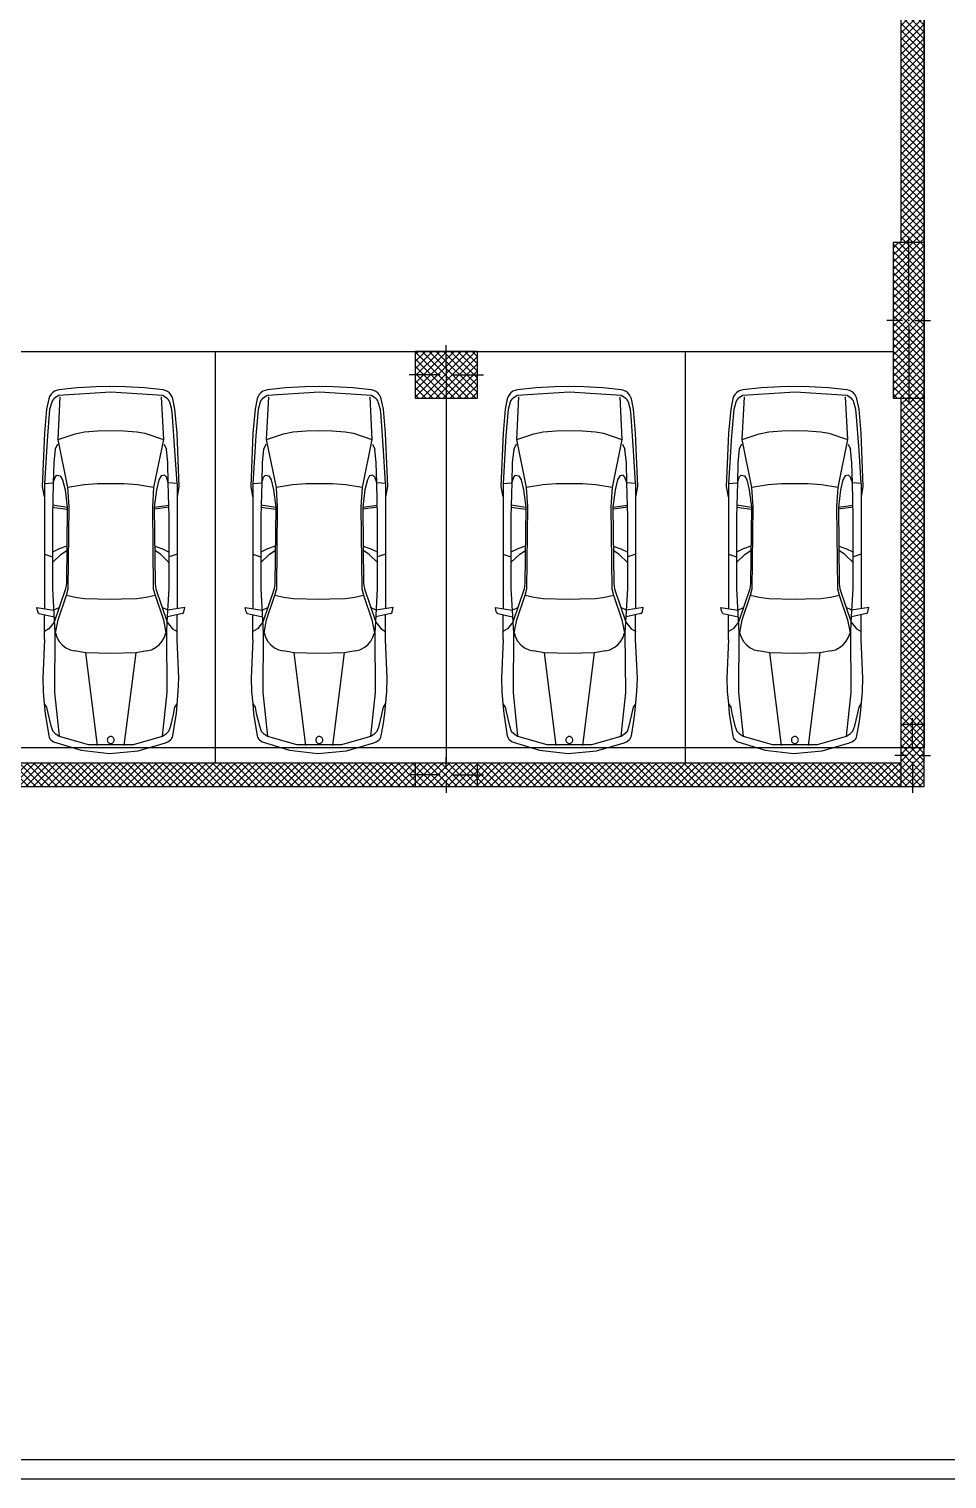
# Model space of a CAD drawing. Extents: x 613552 to 673048, y -929939 to -887889.
# Drawn here: x 651785 to 663598, y -929939 to -911280 of the extents above; entities that cross this region are included whole.
import ezdxf

# ---------------------------------------------------------------- set-up
doc = ezdxf.new("R2010")
doc.units = 0
for name, color, linetype in [('2D_DRAFTING_-_GENERAL_PEN1', 7, 'CONTINUOUS'), ('AAA_MOBILJE_PEN_NO__61', 251, 'CONTINUOUS'), ('DRAWING___FIGURE_PEN_NO__9', 132, 'CONTINUOUS'), ('STRUCTURAL_-_BEARING', 7, 'CONTINUOUS'), ('STRUCTURAL_-_BEARING_PEN_0', 14, 'CONTINUOUS'), ('STRUCTURAL_-_BEARING_PEN_1', 251, 'CONTINUOUS'), ('STRUCTURAL_-_BEARING_PEN_N', 7, 'CONTINUOUS')]:
    doc.layers.add(name, color=color, linetype=linetype)

# ---------------------------------------------------------------- blocks, each defined once
blk = doc.blocks.new('SLAB_1', base_point=(539566, -896140))
at = {"layer": 'STRUCTURAL_-_BEARING_PEN_N', "color": 7, "linetype": 'CONTINUOUS', "flags": 128}
blk.add_lwpolyline([(539566, -896140), (584366, -896140), (584366, -921140), (539566, -921140)], close=True, dxfattribs=at)
blk = doc.blocks.new('*X107')
at = {"layer": 'STRUCTURAL_-_BEARING_PEN_1', "color": 251, "linetype": 'CONTINUOUS'}
for p, q in [((584066, -916223), (584150, -916140)), ((584066, -916315), (584242, -916140)), ((584066, -916407), (584334, -916140)), ((584366, -916395), (584111, -916140)), ((584366, -916304), (584203, -916140)), ((584366, -916212), (584295, -916140)), ((584366, -916487), (584066, -916187)), ((584066, -916499), (584366, -916199)), ((584366, -916579), (584066, -916279)), ((584066, -916591), (584366, -916291)), ((584366, -916671), (584066, -916371)), ((584066, -916683), (584366, -916383)), ((584366, -916763), (584066, -916463)), ((584066, -916775), (584366, -916475)), ((584366, -916855), (584066, -916555)), ((584066, -916867), (584366, -916567)), ((584366, -916947), (584066, -916647)), ((584066, -916959), (584366, -916659)), ((584366, -917039), (584066, -916739)), ((584066, -917051), (584366, -916751)), ((584366, -917131), (584066, -916831)), ((584066, -917142), (584366, -916842)), ((584366, -917223), (584066, -916923)), ((584066, -917234), (584366, -916934)), ((584366, -917315), (584066, -917015)), ((584066, -917326), (584366, -917026)), ((584366, -917407), (584066, -917107)), ((584066, -917418), (584366, -917118)), ((584366, -917499), (584066, -917199)), ((584066, -917510), (584366, -917210)), ((584366, -917590), (584066, -917290)), ((584066, -917602), (584366, -917302)), ((584366, -917682), (584066, -917382)), ((584066, -917694), (584366, -917394)), ((584366, -917774), (584066, -917474)), ((584066, -917786), (584366, -917486)), ((584366, -917866), (584066, -917566)), ((584066, -917878), (584366, -917578)), ((584366, -917958), (584066, -917658)), ((584066, -917970), (584366, -917670)), ((584366, -918050), (584066, -917750)), ((584066, -918062), (584366, -917762)), ((584366, -918142), (584066, -917842)), ((584066, -918154), (584366, -917854)), ((584366, -918234), (584066, -917934)), ((584066, -918246), (584366, -917946)), ((584366, -918326), (584066, -918026)), ((584066, -918337), (584366, -918037)), ((584366, -918418), (584066, -918118)), ((584066, -918429), (584366, -918129)), ((584366, -918510), (584066, -918210)), ((584066, -918521), (584366, -918221)), ((584366, -918602), (584066, -918302)), ((584066, -918613), (584366, -918313)), ((584366, -918694), (584066, -918394)), ((584066, -918705), (584366, -918405)), ((584366, -918785), (584066, -918485)), ((584066, -918797), (584366, -918497)), ((584366, -918877), (584066, -918577)), ((584066, -918889), (584366, -918589)), ((584366, -918969), (584066, -918669)), ((584066, -918981), (584366, -918681)), ((584366, -919061), (584066, -918761)), ((584066, -919073), (584366, -918773)), ((584366, -919153), (584066, -918853)), ((584066, -919165), (584366, -918865)), ((584366, -919245), (584066, -918945)), ((584066, -919257), (584366, -918957)), ((584366, -919337), (584066, -919037)), ((584066, -919349), (584366, -919049)), ((584366, -919429), (584066, -919129)), ((584066, -919441), (584366, -919141)), ((584366, -919521), (584066, -919221)), ((584066, -919532), (584366, -919232)), ((584366, -919613), (584066, -919313)), ((584066, -919624), (584366, -919324)), ((584366, -919705), (584066, -919405)), ((584066, -919716), (584366, -919416)), ((584366, -919797), (584066, -919497)), ((584066, -919808), (584366, -919508)), ((584366, -919889), (584066, -919589)), ((584066, -919900), (584366, -919600)), ((584366, -919980), (584066, -919680)), ((584066, -919992), (584366, -919692)), ((584366, -920072), (584066, -919772)), ((584066, -920084), (584366, -919784)), ((584366, -920164), (584066, -919864)), ((584066, -920176), (584366, -919876)), ((584366, -920256), (584066, -919956)), ((584066, -920268), (584366, -919968)), ((584358, -920340), (584066, -920048)), ((584086, -920340), (584366, -920060)), ((584266, -920340), (584066, -920140)), ((584174, -920340), (584066, -920232)), ((584178, -920340), (584366, -920152)), ((584270, -920340), (584366, -920244)), ((584082, -920340), (584066, -920324)), ((584362, -920340), (584366, -920336))]:
    blk.add_line(p, q, dxfattribs=at)
blk = doc.blocks.new('*X108')
at = {"layer": 'STRUCTURAL_-_BEARING_PEN_1', "color": 251, "linetype": 'CONTINUOUS'}
for p, q in [((584066, -910892), (584068, -910890)), ((584066, -910984), (584160, -910890)), ((584066, -911075), (584252, -910890)), ((584066, -911167), (584344, -910890)), ((584366, -911248), (584066, -910948)), ((584066, -911259), (584366, -910959)), ((584366, -911156), (584100, -910890)), ((584366, -911064), (584192, -910890)), ((584366, -910972), (584284, -910890)), ((584366, -911340), (584066, -911040)), ((584066, -911351), (584366, -911051)), ((584366, -911432), (584066, -911132)), ((584066, -911443), (584366, -911143)), ((584366, -911523), (584066, -911223)), ((584066, -911535), (584366, -911235)), ((584366, -911615), (584066, -911315)), ((584066, -911627), (584366, -911327)), ((584366, -911707), (584066, -911407)), ((584066, -911719), (584366, -911419)), ((584366, -911799), (584066, -911499)), ((584066, -911811), (584366, -911511)), ((584366, -911891), (584066, -911591)), ((584066, -911903), (584366, -911603)), ((584366, -911983), (584066, -911683)), ((584066, -911995), (584366, -911695)), ((584366, -912075), (584066, -911775)), ((584066, -912087), (584366, -911787)), ((584366, -912167), (584066, -911867)), ((584066, -912179), (584366, -911879)), ((584366, -912259), (584066, -911959)), ((584066, -912270), (584366, -911970)), ((584366, -912351), (584066, -912051)), ((584066, -912362), (584366, -912062)), ((584366, -912443), (584066, -912143)), ((584066, -912454), (584366, -912154)), ((584366, -912535), (584066, -912235)), ((584066, -912546), (584366, -912246)), ((584366, -912627), (584066, -912327)), ((584066, -912638), (584366, -912338)), ((584366, -912718), (584066, -912418)), ((584066, -912730), (584366, -912430)), ((584366, -912810), (584066, -912510)), ((584066, -912822), (584366, -912522)), ((584366, -912902), (584066, -912602)), ((584066, -912914), (584366, -912614)), ((584366, -912994), (584066, -912694)), ((584066, -913006), (584366, -912706)), ((584366, -913086), (584066, -912786)), ((584066, -913098), (584366, -912798)), ((584366, -913178), (584066, -912878)), ((584066, -913190), (584366, -912890)), ((584366, -913270), (584066, -912970)), ((584066, -913282), (584366, -912982)), ((584366, -913362), (584066, -913062)), ((584066, -913374), (584366, -913074)), ((584366, -913454), (584066, -913154)), ((584066, -913465), (584366, -913165)), ((584366, -913546), (584066, -913246)), ((584066, -913557), (584366, -913257)), ((584366, -913638), (584066, -913338)), ((584066, -913649), (584366, -913349)), ((584366, -913730), (584066, -913430)), ((584066, -913741), (584366, -913441)), ((584366, -913822), (584066, -913522)), ((584066, -913833), (584366, -913533)), ((584366, -913914), (584066, -913614)), ((584066, -913925), (584366, -913625)), ((584366, -914005), (584066, -913705)), ((584066, -914017), (584366, -913717)), ((584366, -914097), (584066, -913797)), ((584066, -914109), (584366, -913809)), ((584317, -914140), (584066, -913889)), ((584127, -914140), (584366, -913901)), ((584225, -914140), (584066, -913981)), ((584133, -914140), (584066, -914073)), ((584219, -914140), (584366, -913993)), ((584311, -914140), (584366, -914085))]:
    blk.add_line(p, q, dxfattribs=at)
blk = doc.blocks.new('WALL_9', base_point=(584366, -921140))
at = {"layer": 'STRUCTURAL_-_BEARING_PEN_N', "color": 7, "linetype": 'CONTINUOUS', "flags": 128}
for points in [[(584366, -921140), (584366, -896140)], [(584066, -910890), (584066, -914140)], [(584066, -916140), (584066, -920840)]]:
    blk.add_lwpolyline(points, dxfattribs=at)
at = {"layer": 'STRUCTURAL_-_BEARING_PEN_1', "color": 251, "linetype": 'CONTINUOUS'}
for name in ['*X108', '*X107']:
    blk.add_blockref(name, (0, 0), dxfattribs=at)
blk = doc.blocks.new('*X118')
at = {"layer": 'STRUCTURAL_-_BEARING_PEN_1', "color": 251, "linetype": 'CONTINUOUS'}
for p, q in [((572666, -920913), (572739, -920840)), ((572666, -921005), (572831, -920840)), ((572666, -921097), (572923, -920840)), ((572715, -921140), (573015, -920840)), ((573024, -921140), (572724, -920840)), ((572807, -921140), (573107, -920840)), ((573116, -921140), (572816, -920840)), ((572899, -921140), (573199, -920840)), ((573208, -921140), (572908, -920840)), ((572991, -921140), (573291, -920840)), ((573300, -921140), (573000, -920840)), ((573083, -921140), (573383, -920840)), ((573392, -921140), (573092, -920840)), ((573175, -921140), (573475, -920840)), ((573484, -921140), (573184, -920840)), ((573267, -921140), (573567, -920840)), ((573576, -921140), (573276, -920840)), ((573359, -921140), (573659, -920840)), ((573668, -921140), (573368, -920840)), ((573451, -921140), (573751, -920840)), ((573759, -921140), (573459, -920840)), ((573542, -921140), (573842, -920840)), ((573851, -921140), (573551, -920840)), ((573634, -921140), (573934, -920840)), ((573943, -921140), (573643, -920840)), ((573726, -921140), (574026, -920840)), ((574035, -921140), (573735, -920840)), ((573818, -921140), (574118, -920840)), ((574127, -921140), (573827, -920840)), ((573910, -921140), (574210, -920840)), ((574219, -921140), (573919, -920840)), ((574002, -921140), (574302, -920840)), ((574311, -921140), (574011, -920840)), ((574094, -921140), (574394, -920840)), ((574403, -921140), (574103, -920840)), ((574186, -921140), (574486, -920840)), ((574495, -921140), (574195, -920840)), ((574278, -921140), (574578, -920840)), ((574587, -921140), (574287, -920840)), ((574370, -921140), (574670, -920840)), ((574679, -921140), (574379, -920840)), ((574462, -921140), (574762, -920840)), ((574771, -921140), (574471, -920840)), ((574554, -921140), (574854, -920840)), ((574863, -921140), (574563, -920840)), ((574646, -921140), (574946, -920840)), ((574954, -921140), (574654, -920840)), ((574737, -921140), (575037, -920840)), ((575046, -921140), (574746, -920840)), ((574829, -921140), (575129, -920840)), ((575138, -921140), (574838, -920840)), ((574921, -921140), (575221, -920840)), ((575230, -921140), (574930, -920840)), ((575013, -921140), (575313, -920840)), ((575322, -921140), (575022, -920840)), ((575105, -921140), (575405, -920840)), ((575414, -921140), (575114, -920840)), ((575197, -921140), (575497, -920840)), ((575506, -921140), (575206, -920840)), ((575289, -921140), (575589, -920840)), ((575598, -921140), (575298, -920840)), ((575381, -921140), (575681, -920840)), ((575690, -921140), (575390, -920840)), ((575473, -921140), (575773, -920840)), ((575782, -921140), (575482, -920840)), ((575565, -921140), (575865, -920840)), ((575874, -921140), (575574, -920840)), ((575657, -921140), (575957, -920840)), ((575966, -921140), (575666, -920840)), ((575749, -921140), (576049, -920840)), ((576058, -921140), (575758, -920840)), ((575841, -921140), (576141, -920840)), ((576149, -921140), (575849, -920840)), ((575932, -921140), (576232, -920840)), ((576241, -921140), (575941, -920840)), ((576024, -921140), (576324, -920840)), ((576333, -921140), (576033, -920840)), ((576116, -921140), (576416, -920840)), ((576425, -921140), (576125, -920840)), ((576208, -921140), (576508, -920840)), ((576517, -921140), (576217, -920840)), ((576300, -921140), (576600, -920840)), ((576609, -921140), (576309, -920840)), ((576392, -921140), (576692, -920840)), ((576701, -921140), (576401, -920840)), ((576484, -921140), (576784, -920840)), ((576793, -921140), (576493, -920840)), ((576576, -921140), (576876, -920840)), ((576885, -921140), (576585, -920840)), ((576668, -921140), (576968, -920840)), ((576977, -921140), (576677, -920840)), ((576760, -921140), (577060, -920840)), ((577069, -921140), (576769, -920840)), ((576852, -921140), (577152, -920840)), ((577161, -921140), (576861, -920840)), ((576944, -921140), (577244, -920840)), ((577253, -921140), (576953, -920840)), ((577036, -921140), (577336, -920840)), ((577344, -921140), (577044, -920840)), ((577127, -921140), (577427, -920840)), ((577436, -921140), (577136, -920840)), ((577219, -921140), (577519, -920840)), ((577528, -921140), (577228, -920840)), ((577311, -921140), (577611, -920840)), ((577620, -921140), (577320, -920840)), ((577403, -921140), (577703, -920840)), ((577712, -921140), (577412, -920840)), ((577495, -921140), (577795, -920840)), ((577804, -921140), (577504, -920840)), ((577816, -921060), (577596, -920840)), ((577816, -920968), (577688, -920840)), ((577816, -920876), (577780, -920840)), ((572932, -921140), (572666, -920874)), ((572840, -921140), (572666, -920966)), ((577587, -921140), (577816, -920911)), ((577679, -921140), (577816, -921002)), ((572748, -921140), (572666, -921058)), ((577771, -921140), (577816, -921094))]:
    blk.add_line(p, q, dxfattribs=at)
blk = doc.blocks.new('*X119')
at = {"layer": 'STRUCTURAL_-_BEARING_PEN_1', "color": 251, "linetype": 'CONTINUOUS'}
for p, q in [((578616, -920846), (578622, -920840)), ((578616, -920938), (578714, -920840)), ((578616, -921030), (578806, -920840)), ((578616, -921122), (578898, -920840)), ((578907, -921140), (578616, -920849)), ((578690, -921140), (578990, -920840)), ((578999, -921140), (578699, -920840)), ((578782, -921140), (579082, -920840)), ((579091, -921140), (578791, -920840)), ((578874, -921140), (579174, -920840)), ((579183, -921140), (578883, -920840)), ((578966, -921140), (579266, -920840)), ((579275, -921140), (578975, -920840)), ((579058, -921140), (579358, -920840)), ((579367, -921140), (579067, -920840)), ((579150, -921140), (579450, -920840)), ((579459, -921140), (579159, -920840)), ((579242, -921140), (579542, -920840)), ((579551, -921140), (579251, -920840)), ((579334, -921140), (579634, -920840)), ((579643, -921140), (579343, -920840)), ((579426, -921140), (579726, -920840)), ((579735, -921140), (579435, -920840)), ((579518, -921140), (579818, -920840)), ((579826, -921140), (579526, -920840)), ((579609, -921140), (579909, -920840)), ((579918, -921140), (579618, -920840)), ((579701, -921140), (580001, -920840)), ((580010, -921140), (579710, -920840)), ((579793, -921140), (580093, -920840)), ((580102, -921140), (579802, -920840)), ((579885, -921140), (580185, -920840)), ((580194, -921140), (579894, -920840)), ((579977, -921140), (580277, -920840)), ((580286, -921140), (579986, -920840)), ((580069, -921140), (580369, -920840)), ((580378, -921140), (580078, -920840)), ((580161, -921140), (580461, -920840)), ((580470, -921140), (580170, -920840)), ((580253, -921140), (580553, -920840)), ((580562, -921140), (580262, -920840)), ((580345, -921140), (580645, -920840)), ((580654, -921140), (580354, -920840)), ((580437, -921140), (580737, -920840)), ((580746, -921140), (580446, -920840)), ((580529, -921140), (580829, -920840)), ((580838, -921140), (580538, -920840)), ((580621, -921140), (580921, -920840)), ((580930, -921140), (580630, -920840)), ((580713, -921140), (581013, -920840)), ((581021, -921140), (580721, -920840)), ((580804, -921140), (581104, -920840)), ((581113, -921140), (580813, -920840)), ((580896, -921140), (581196, -920840)), ((581205, -921140), (580905, -920840)), ((580988, -921140), (581288, -920840)), ((581297, -921140), (580997, -920840)), ((581080, -921140), (581380, -920840)), ((581389, -921140), (581089, -920840)), ((581172, -921140), (581472, -920840)), ((581481, -921140), (581181, -920840)), ((581264, -921140), (581564, -920840)), ((581573, -921140), (581273, -920840)), ((581356, -921140), (581656, -920840)), ((581665, -921140), (581365, -920840)), ((581448, -921140), (581748, -920840)), ((581757, -921140), (581457, -920840)), ((581540, -921140), (581840, -920840)), ((581849, -921140), (581549, -920840)), ((581632, -921140), (581932, -920840)), ((581941, -921140), (581641, -920840)), ((581724, -921140), (582024, -920840)), ((582033, -921140), (581733, -920840)), ((581816, -921140), (582116, -920840)), ((582125, -921140), (581825, -920840)), ((581908, -921140), (582208, -920840)), ((582216, -921140), (581916, -920840)), ((581999, -921140), (582299, -920840)), ((582308, -921140), (582008, -920840)), ((582091, -921140), (582391, -920840)), ((582400, -921140), (582100, -920840)), ((582183, -921140), (582483, -920840)), ((582492, -921140), (582192, -920840)), ((582275, -921140), (582575, -920840)), ((582584, -921140), (582284, -920840)), ((582367, -921140), (582667, -920840)), ((582676, -921140), (582376, -920840)), ((582459, -921140), (582759, -920840)), ((582768, -921140), (582468, -920840)), ((582551, -921140), (582851, -920840)), ((582860, -921140), (582560, -920840)), ((582643, -921140), (582943, -920840)), ((582952, -921140), (582652, -920840)), ((582735, -921140), (583035, -920840)), ((583044, -921140), (582744, -920840)), ((582827, -921140), (583127, -920840)), ((583136, -921140), (582836, -920840)), ((582919, -921140), (583219, -920840)), ((583228, -921140), (582928, -920840)), ((583011, -921140), (583311, -920840)), ((583320, -921140), (583020, -920840)), ((583103, -921140), (583403, -920840)), ((583411, -921140), (583111, -920840)), ((583194, -921140), (583494, -920840)), ((583503, -921140), (583203, -920840)), ((583286, -921140), (583586, -920840)), ((583595, -921140), (583295, -920840)), ((583378, -921140), (583678, -920840)), ((583687, -921140), (583387, -920840)), ((583470, -921140), (583770, -920840)), ((583779, -921140), (583479, -920840)), ((583562, -921140), (583862, -920840)), ((583871, -921140), (583571, -920840)), ((583654, -921140), (583954, -920840)), ((583963, -921140), (583663, -920840)), ((583746, -921140), (584046, -920840)), ((584055, -921140), (583755, -920840)), ((584066, -921059), (583847, -920840)), ((584066, -920967), (583939, -920840)), ((584066, -920875), (584031, -920840)), ((578815, -921140), (578616, -920941)), ((578723, -921140), (578616, -921033)), ((583838, -921140), (584066, -920911)), ((583930, -921140), (584066, -921003)), ((578631, -921140), (578616, -921125)), ((584022, -921140), (584066, -921095))]:
    blk.add_line(p, q, dxfattribs=at)
blk = doc.blocks.new('WALL_10', base_point=(539566, -921140))
at = {"layer": 'STRUCTURAL_-_BEARING_PEN_N', "color": 7, "linetype": 'CONTINUOUS', "flags": 128}
for points in [[(584066, -920840), (539866, -920840)], [(539566, -921140), (584366, -921140)]]:
    blk.add_lwpolyline(points, dxfattribs=at)
at = {"layer": 'STRUCTURAL_-_BEARING_PEN_1', "color": 251, "linetype": 'CONTINUOUS'}
for name in ['*X118', '*X119']:
    blk.add_blockref(name, (0, 0), dxfattribs=at)
blk = doc.blocks.new('*X173')
at = {"layer": 'STRUCTURAL_-_BEARING', "color": 18, "linetype": 'CONTINUOUS'}
for p, q in [((577816, -920911), (577887, -920840)), ((577816, -921002), (577979, -920840)), ((577816, -921094), (578071, -920840)), ((577863, -921140), (578163, -920840)), ((578172, -921140), (577872, -920840)), ((577955, -921140), (578255, -920840)), ((578264, -921140), (577964, -920840)), ((578047, -921140), (578347, -920840)), ((578356, -921140), (578056, -920840)), ((578139, -921140), (578439, -920840)), ((578448, -921140), (578148, -920840)), ((578231, -921140), (578531, -920840)), ((578540, -921140), (578240, -920840)), ((578322, -921140), (578616, -920846)), ((578616, -921125), (578331, -920840)), ((578616, -921033), (578423, -920840)), ((578616, -920941), (578515, -920840)), ((578616, -920849), (578607, -920840)), ((578080, -921140), (577816, -920876)), ((577988, -921140), (577816, -920968)), ((578414, -921140), (578616, -920938)), ((578506, -921140), (578616, -921030)), ((577896, -921140), (577816, -921060)), ((578598, -921140), (578616, -921122))]:
    blk.add_line(p, q, dxfattribs=at)
blk = doc.blocks.new('COLUMN_13', base_point=(578216, -920990))
at = {"layer": 'STRUCTURAL_-_BEARING_PEN_0', "color": 14, "linetype": 'CONTINUOUS', "flags": 128}
blk.add_lwpolyline([(577816, -921140), (578616, -921140), (578616, -920840), (577816, -920840)], close=True, dxfattribs=at)
at = {"layer": 'STRUCTURAL_-_BEARING_PEN_N', "color": 7, "linetype": 'CONTINUOUS'}
for p, q in [((578216, -920910), (578216, -920760)), ((578136, -920990), (577736, -920990)), ((578296, -920990), (578696, -920990)), ((578216, -921070), (578216, -921220))]:
    blk.add_line(p, q, dxfattribs=at)
blk.add_point((578216, -920990), dxfattribs=at)
at = {"layer": 'STRUCTURAL_-_BEARING', "color": 18, "linetype": 'CONTINUOUS'}
blk.add_blockref('*X173', (0, 0), dxfattribs=at)
blk = doc.blocks.new('*X178')
at = {"layer": 'STRUCTURAL_-_BEARING', "color": 18, "linetype": 'CONTINUOUS'}
for p, q in [((584066, -920360), (584086, -920340)), ((584066, -920452), (584178, -920340)), ((584066, -920544), (584270, -920340)), ((584066, -920636), (584362, -920340)), ((584366, -920716), (584066, -920416)), ((584066, -920727), (584366, -920427)), ((584366, -920624), (584082, -920340)), ((584366, -920532), (584174, -920340)), ((584366, -920440), (584266, -920340)), ((584366, -920348), (584358, -920340)), ((584366, -920808), (584066, -920508)), ((584066, -920819), (584366, -920519)), ((584366, -920900), (584066, -920600)), ((584066, -920911), (584366, -920611)), ((584366, -920992), (584066, -920692)), ((584066, -921003), (584366, -920703)), ((584366, -921084), (584066, -920784)), ((584066, -921095), (584366, -920795)), ((584331, -921140), (584066, -920875)), ((584239, -921140), (584066, -920967)), ((584114, -921140), (584366, -920887)), ((584206, -921140), (584366, -920979)), ((584147, -921140), (584066, -921059)), ((584298, -921140), (584366, -921071))]:
    blk.add_line(p, q, dxfattribs=at)
blk = doc.blocks.new('COLUMN_18', base_point=(584216, -920740))
at = {"layer": 'STRUCTURAL_-_BEARING_PEN_0', "color": 14, "linetype": 'CONTINUOUS', "flags": 128}
blk.add_lwpolyline([(584366, -921140), (584366, -920340), (584066, -920340), (584066, -921140)], close=True, dxfattribs=at)
at = {"layer": 'STRUCTURAL_-_BEARING_PEN_N', "color": 7, "linetype": 'CONTINUOUS'}
for p, q in [((584216, -920660), (584216, -920260)), ((584136, -920740), (583986, -920740)), ((584216, -920820), (584216, -921220)), ((584296, -920740), (584446, -920740))]:
    blk.add_line(p, q, dxfattribs=at)
blk.add_point((584216, -920740), dxfattribs=at)
at = {"layer": 'STRUCTURAL_-_BEARING', "color": 18, "linetype": 'CONTINUOUS'}
blk.add_blockref('*X178', (0, 0), dxfattribs=at)
blk = doc.blocks.new('*X191')
at = {"layer": 'STRUCTURAL_-_BEARING', "color": 18, "linetype": 'CONTINUOUS'}
for p, q in [((577816, -915579), (577856, -915540)), ((577816, -915671), (577947, -915540)), ((577816, -915763), (578039, -915540)), ((577816, -915855), (578131, -915540)), ((577816, -915947), (578223, -915540)), ((577816, -916039), (578315, -915540)), ((577816, -916130), (578407, -915540)), ((578411, -916140), (577816, -915545)), ((577899, -916140), (578499, -915540)), ((578503, -916140), (577903, -915540)), ((577991, -916140), (578591, -915540)), ((578595, -916140), (577995, -915540)), ((578083, -916140), (578616, -915606)), ((578616, -916069), (578087, -915540)), ((578616, -915977), (578179, -915540)), ((578616, -915885), (578271, -915540)), ((578616, -915793), (578363, -915540)), ((578616, -915701), (578455, -915540)), ((578616, -915609), (578547, -915540)), ((578320, -916140), (577816, -915637)), ((578228, -916140), (577816, -915729)), ((578175, -916140), (578616, -915698)), ((578267, -916140), (578616, -915790)), ((578136, -916140), (577816, -915820)), ((578044, -916140), (577816, -915912)), ((578359, -916140), (578616, -915882)), ((578451, -916140), (578616, -915974)), ((577952, -916140), (577816, -916004)), ((577860, -916140), (577816, -916096)), ((578542, -916140), (578616, -916066))]:
    blk.add_line(p, q, dxfattribs=at)
blk = doc.blocks.new('COLUMN_22', base_point=(578216, -915840))
at = {"layer": 'STRUCTURAL_-_BEARING_PEN_0', "color": 14, "linetype": 'CONTINUOUS', "flags": 128}
blk.add_lwpolyline([(577816, -916140), (578616, -916140), (578616, -915540), (577816, -915540)], close=True, dxfattribs=at)
at = {"layer": 'STRUCTURAL_-_BEARING_PEN_N', "color": 7, "linetype": 'CONTINUOUS'}
for p, q in [((578216, -915760), (578216, -915460)), ((578136, -915840), (577736, -915840)), ((578216, -915920), (578216, -916220)), ((578296, -915840), (578696, -915840))]:
    blk.add_line(p, q, dxfattribs=at)
blk.add_point((578216, -915840), dxfattribs=at)
at = {"layer": 'STRUCTURAL_-_BEARING', "color": 18, "linetype": 'CONTINUOUS'}
blk.add_blockref('*X191', (0, 0), dxfattribs=at)
blk = doc.blocks.new('*X197')
at = {"layer": 'STRUCTURAL_-_BEARING', "color": 18, "linetype": 'CONTINUOUS'}
for p, q in [((583966, -914209), (584036, -914140)), ((583966, -914301), (584127, -914140)), ((583966, -914393), (584219, -914140)), ((583966, -914485), (584311, -914140)), ((584366, -914557), (583966, -914157)), ((583966, -914577), (584366, -914177)), ((584366, -914649), (583966, -914249)), ((583966, -914669), (584366, -914269)), ((584366, -914465), (584041, -914140)), ((584366, -914373), (584133, -914140)), ((584366, -914281), (584225, -914140)), ((584366, -914189), (584317, -914140)), ((584366, -914741), (583966, -914341)), ((583966, -914761), (584366, -914361)), ((584366, -914833), (583966, -914433)), ((583966, -914852), (584366, -914452)), ((584366, -914925), (583966, -914525)), ((583966, -914944), (584366, -914544)), ((584366, -915017), (583966, -914617)), ((583966, -915036), (584366, -914636)), ((584366, -915109), (583966, -914709)), ((583966, -915128), (584366, -914728)), ((584366, -915200), (583966, -914800)), ((583966, -915220), (584366, -914820)), ((584366, -915292), (583966, -914892)), ((583966, -915312), (584366, -914912)), ((584366, -915384), (583966, -914984)), ((583966, -915404), (584366, -915004)), ((584366, -915476), (583966, -915076)), ((583966, -915496), (584366, -915096)), ((584366, -915568), (583966, -915168)), ((583966, -915588), (584366, -915188)), ((584366, -915660), (583966, -915260)), ((583966, -915680), (584366, -915280)), ((584366, -915752), (583966, -915352)), ((583966, -915772), (584366, -915372)), ((584366, -915844), (583966, -915444)), ((583966, -915864), (584366, -915464)), ((584366, -915936), (583966, -915536)), ((583966, -915956), (584366, -915556)), ((584366, -916028), (583966, -915628)), ((583966, -916047), (584366, -915647)), ((584366, -916120), (583966, -915720)), ((583966, -916139), (584366, -915739)), ((584295, -916140), (583966, -915812)), ((584203, -916140), (583966, -915904)), ((584111, -916140), (583966, -915995)), ((584058, -916140), (584366, -915831)), ((584150, -916140), (584366, -915923)), ((584019, -916140), (583966, -916087)), ((584242, -916140), (584366, -916015)), ((584334, -916140), (584366, -916107))]:
    blk.add_line(p, q, dxfattribs=at)
blk = doc.blocks.new('COLUMN_28', base_point=(584166, -915140))
at = {"layer": 'STRUCTURAL_-_BEARING_PEN_0', "color": 14, "linetype": 'CONTINUOUS', "flags": 128}
blk.add_lwpolyline([(583966, -916140), (584366, -916140), (584366, -914140), (583966, -914140)], close=True, dxfattribs=at)
at = {"layer": 'STRUCTURAL_-_BEARING_PEN_N', "color": 7, "linetype": 'CONTINUOUS'}
for p, q in [((584166, -915060), (584166, -914060)), ((584086, -915140), (583886, -915140)), ((584166, -915220), (584166, -916220)), ((584246, -915140), (584446, -915140))]:
    blk.add_line(p, q, dxfattribs=at)
blk.add_point((584166, -915140), dxfattribs=at)
at = {"layer": 'STRUCTURAL_-_BEARING', "color": 18, "linetype": 'CONTINUOUS'}
blk.add_blockref('*X197', (0, 0), dxfattribs=at)

msp = doc.modelspace()

# ---------------------------------------------------------------- linework, layer by layer
at = {"layer": '2D_DRAFTING_-_GENERAL_PEN1', "color": 7, "linetype": 'CONTINUOUS', "flags": 128}
for points in [[(613552, -929939), (673002, -929939), (673002, -887889), (613552, -887889)], [(672752, -888139), (614552, -888139), (614552, -929689), (672752, -929689)]]:
    msp.add_lwpolyline(points, close=True, dxfattribs=at)
at = {"layer": 'AAA_MOBILJE_PEN_NO__61', "color": 251, "linetype": 'CONTINUOUS'}
for p, q in [((652165, -915995), (652109, -916034)), ((652840, -915955), (652165, -915995)), ((652405, -915898), (652169, -915923)), ((652651, -915884), (652405, -915898)), ((652837, -915879), (652651, -915884)), ((653023, -915884), (652837, -915879)), ((653508, -915995), (652840, -915955)), ((653269, -915898), (653023, -915884)), ((653505, -915923), (653269, -915898)), ((653568, -916037), (653508, -915995)), ((654848, -915995), (654792, -916034)), ((655522, -915955), (654848, -915995)), ((655087, -915898), (654852, -915923)), ((655334, -915884), (655087, -915898)), ((655520, -915879), (655334, -915884)), ((655705, -915884), (655520, -915879)), ((656191, -915995), (655522, -915955)), ((655952, -915898), (655705, -915884)), ((656187, -915923), (655952, -915898)), ((656251, -916037), (656191, -915995)), ((658067, -915995), (658010, -916034)), ((658741, -915955), (658067, -915995)), ((658306, -915898), (658070, -915923)), ((658552, -915884), (658306, -915898)), ((658738, -915879), (658552, -915884)), ((658924, -915884), (658738, -915879)), ((659409, -915995), (658741, -915955)), ((659170, -915898), (658924, -915884)), ((659406, -915923), (659170, -915898)), ((659469, -916037), (659409, -915995)), ((660968, -915995), (660912, -916034)), ((661642, -915955), (660968, -915995)), ((661207, -915898), (660972, -915923)), ((661454, -915884), (661207, -915898)), ((661640, -915879), (661454, -915884)), ((661825, -915884), (661640, -915879)), ((662311, -915995), (661642, -915955)), ((662072, -915898), (661825, -915884)), ((662308, -915923), (662072, -915898)), ((662371, -916037), (662311, -915995)), ((652011, -916170), (651984, -916482)), ((652039, -916037), (652011, -916170)), ((652050, -916177), (652021, -916513)), ((652077, -916083), (652050, -916177)), ((652160, -916561), (652187, -916013)), ((653486, -916013), (653514, -916561)), ((653623, -916177), (653596, -916083)), ((653632, -916265), (653623, -916177)), ((653663, -916170), (653635, -916041)), ((653690, -916482), (653663, -916170)), ((654694, -916170), (654666, -916482)), ((654722, -916037), (654694, -916170)), ((654733, -916177), (654704, -916513)), ((654760, -916083), (654733, -916177)), ((654843, -916561), (654870, -916013)), ((656169, -916013), (656196, -916561)), ((656306, -916177), (656279, -916083)), ((656315, -916265), (656306, -916177)), ((656346, -916170), (656318, -916041)), ((656373, -916482), (656346, -916170)), ((657912, -916170), (657885, -916482)), ((657940, -916037), (657912, -916170)), ((657952, -916177), (657922, -916513)), ((657978, -916083), (657952, -916177)), ((658061, -916561), (658088, -916013)), ((659387, -916013), (659415, -916561)), ((659524, -916177), (659498, -916083)), ((659533, -916265), (659524, -916177)), ((659564, -916170), (659536, -916041)), ((659591, -916482), (659564, -916170)), ((660814, -916170), (660787, -916482)), ((660842, -916037), (660814, -916170)), ((660853, -916177), (660824, -916513)), ((660880, -916083), (660853, -916177)), ((660963, -916561), (660990, -916013)), ((662289, -916013), (662317, -916561)), ((662426, -916177), (662399, -916083)), ((662435, -916265), (662426, -916177)), ((662466, -916170), (662438, -916041)), ((662493, -916482), (662466, -916170)), ((653663, -916705), (653632, -916265)), ((656346, -916705), (656315, -916265)), ((659564, -916705), (659533, -916265)), ((662466, -916705), (662435, -916265)), ((651984, -916482), (651955, -917165)), ((652021, -916513), (651984, -917128)), ((652160, -916561), (652379, -916488)), ((652379, -916488), (652501, -916464)), ((652501, -916464), (652668, -916451)), ((652668, -916451), (652840, -916448)), ((652840, -916448), (653006, -916451)), ((653006, -916451), (653172, -916464)), ((653172, -916464), (653276, -916481)), ((653276, -916481), (653514, -916561)), ((653719, -917165), (653690, -916482)), ((654666, -916482), (654638, -917165)), ((654704, -916513), (654666, -917128)), ((654843, -916561), (655061, -916488)), ((655061, -916488), (655184, -916464)), ((655184, -916464), (655351, -916451)), ((655351, -916451), (655523, -916448)), ((655523, -916448), (655688, -916451)), ((655688, -916451), (655855, -916464)), ((655855, -916464), (655959, -916481)), ((655959, -916481), (656196, -916561)), ((656401, -917165), (656373, -916482)), ((657885, -916482), (657856, -917165)), ((657922, -916513), (657885, -917128)), ((658061, -916561), (658280, -916488)), ((658280, -916488), (658402, -916464)), ((658402, -916464), (658569, -916451)), ((658569, -916451), (658741, -916448)), ((658741, -916448), (658907, -916451)), ((658907, -916451), (659074, -916464)), ((659074, -916464), (659177, -916481)), ((659177, -916481), (659415, -916561)), ((659620, -917165), (659591, -916482)), ((660787, -916482), (660758, -917165)), ((660824, -916513), (660787, -917128)), ((660963, -916561), (661182, -916488)), ((661182, -916488), (661304, -916464)), ((661304, -916464), (661471, -916451)), ((661471, -916451), (661643, -916448)), ((661643, -916448), (661808, -916451)), ((661808, -916451), (661975, -916464)), ((661975, -916464), (662079, -916481)), ((662079, -916481), (662317, -916561)), ((662521, -917165), (662493, -916482)), ((652121, -916685), (652103, -916861)), ((652152, -916623), (652121, -916685)), ((652285, -917178), (652160, -916561)), ((653514, -916561), (653389, -917178)), ((653522, -916623), (653553, -916685)), ((653571, -916861), (653553, -916685)), ((653690, -917128), (653663, -916705)), ((654804, -916685), (654785, -916861)), ((654835, -916623), (654804, -916685)), ((654968, -917178), (654843, -916561)), ((656196, -916561), (656071, -917178)), ((656204, -916623), (656235, -916685)), ((656254, -916861), (656235, -916685)), ((656373, -917128), (656346, -916705)), ((658022, -916685), (658004, -916861)), ((658053, -916623), (658022, -916685)), ((658186, -917178), (658061, -916561)), ((659415, -916561), (659290, -917178)), ((659423, -916623), (659454, -916685)), ((659472, -916861), (659454, -916685)), ((659591, -917128), (659564, -916705)), ((660924, -916685), (660905, -916861)), ((660955, -916623), (660924, -916685)), ((661088, -917178), (660963, -916561)), ((662317, -916561), (662192, -917178)), ((662324, -916623), (662355, -916685)), ((662374, -916861), (662355, -916685)), ((662493, -917128), (662466, -916705)), ((652103, -916861), (652097, -917122)), ((653577, -917122), (653571, -916861)), ((654785, -916861), (654780, -917122)), ((656260, -917122), (656254, -916861)), ((658004, -916861), (657998, -917122)), ((659478, -917122), (659472, -916861)), ((660905, -916861), (660900, -917122)), ((662380, -917122), (662374, -916861)), ((652097, -917122), (652121, -917049)), ((652121, -917049), (652145, -917023)), ((652145, -917023), (652188, -917032)), ((652188, -917032), (652218, -917081)), ((652218, -917081), (652249, -917211)), ((653456, -917081), (653425, -917211)), ((653486, -917032), (653456, -917081)), ((653528, -917023), (653486, -917032)), ((653553, -917049), (653528, -917023)), ((653577, -917122), (653553, -917049)), ((654780, -917122), (654804, -917049)), ((654804, -917049), (654828, -917023)), ((654828, -917023), (654871, -917032)), ((654871, -917032), (654900, -917081)), ((654900, -917081), (654932, -917211)), ((656139, -917081), (656107, -917211)), ((656168, -917032), (656139, -917081)), ((656211, -917023), (656168, -917032)), ((656235, -917049), (656211, -917023)), ((656260, -917122), (656235, -917049)), ((657998, -917122), (658022, -917049)), ((658022, -917049), (658046, -917023)), ((658046, -917023), (658089, -917032)), ((658089, -917032), (658119, -917081)), ((658119, -917081), (658150, -917211)), ((659357, -917081), (659326, -917211)), ((659387, -917032), (659357, -917081)), ((659429, -917023), (659387, -917032)), ((659454, -917049), (659429, -917023)), ((659478, -917122), (659454, -917049)), ((660900, -917122), (660924, -917049)), ((660924, -917049), (660948, -917023)), ((660948, -917023), (660991, -917032)), ((660991, -917032), (661020, -917081)), ((661020, -917081), (661052, -917211)), ((662259, -917081), (662227, -917211)), ((662289, -917032), (662259, -917081)), ((662331, -917023), (662289, -917032)), ((662355, -917049), (662331, -917023)), ((662380, -917122), (662355, -917049)), ((651955, -917165), (651979, -917299)), ((651984, -917128), (652097, -917122)), ((651984, -917128), (651984, -918740)), ((652097, -917122), (652086, -917557)), ((652249, -917211), (652277, -917435)), ((652494, -917146), (652285, -917178)), ((652301, -917429), (652285, -917178)), ((652665, -917134), (652494, -917146)), ((652833, -917131), (652665, -917134)), ((653008, -917134), (652833, -917131)), ((653179, -917146), (653008, -917134)), ((653389, -917178), (653179, -917146)), ((653389, -917178), (653373, -917429)), ((653425, -917211), (653397, -917435)), ((653588, -917557), (653577, -917122)), ((653690, -917128), (653577, -917122)), ((653690, -917128), (653690, -918740)), ((653694, -917299), (653719, -917165)), ((654638, -917165), (654662, -917299)), ((654666, -917128), (654780, -917122)), ((654666, -917128), (654666, -918740)), ((654780, -917122), (654769, -917557)), ((654932, -917211), (654960, -917435)), ((655177, -917146), (654968, -917178)), ((654984, -917429), (654968, -917178)), ((655348, -917134), (655177, -917146)), ((655516, -917131), (655348, -917134)), ((655691, -917134), (655516, -917131)), ((655862, -917146), (655691, -917134)), ((656071, -917178), (655862, -917146)), ((656071, -917178), (656055, -917429)), ((656107, -917211), (656080, -917435)), ((656270, -917557), (656260, -917122)), ((656373, -917128), (656260, -917122)), ((656373, -917128), (656373, -918740)), ((656377, -917299), (656401, -917165)), ((657856, -917165), (657881, -917299)), ((657885, -917128), (657998, -917122)), ((657885, -917128), (657885, -918740)), ((657998, -917122), (657987, -917557)), ((658150, -917211), (658178, -917435)), ((658395, -917146), (658186, -917178)), ((658202, -917429), (658186, -917178)), ((658567, -917134), (658395, -917146)), ((658735, -917131), (658567, -917134)), ((658909, -917134), (658735, -917131)), ((659081, -917146), (658909, -917134)), ((659290, -917178), (659081, -917146)), ((659290, -917178), (659274, -917429)), ((659326, -917211), (659298, -917435)), ((659489, -917557), (659478, -917122)), ((659591, -917128), (659478, -917122)), ((659591, -917128), (659591, -918740)), ((659595, -917299), (659620, -917165)), ((660758, -917165), (660782, -917299)), ((660787, -917128), (660900, -917122)), ((660787, -917128), (660787, -918740)), ((660900, -917122), (660889, -917557)), ((661052, -917211), (661080, -917435)), ((661297, -917146), (661088, -917178)), ((661104, -917429), (661088, -917178)), ((661468, -917134), (661297, -917146)), ((661636, -917131), (661468, -917134)), ((661811, -917134), (661636, -917131)), ((661982, -917146), (661811, -917134)), ((662192, -917178), (661982, -917146)), ((662192, -917178), (662175, -917429)), ((662227, -917211), (662200, -917435)), ((662391, -917557), (662380, -917122)), ((662493, -917128), (662380, -917122)), ((662493, -917128), (662493, -918740)), ((662497, -917299), (662521, -917165)), ((652089, -917432), (652273, -917460)), ((652277, -917436), (652090, -917409)), ((652277, -917435), (652266, -918417)), ((652290, -918484), (652301, -917429)), ((653373, -917429), (653384, -918484)), ((653397, -917435), (653584, -917409)), ((653397, -917435), (653407, -918417)), ((653587, -917432), (653400, -917460)), ((654960, -917436), (654772, -917409)), ((654772, -917432), (654956, -917460)), ((654960, -917435), (654949, -918417)), ((654972, -918484), (654984, -917429)), ((656055, -917429), (656067, -918484)), ((656080, -917435), (656267, -917409)), ((656080, -917435), (656090, -918417)), ((656270, -917432), (656083, -917460)), ((657990, -917432), (658174, -917460)), ((658178, -917436), (657991, -917409)), ((658178, -917435), (658167, -918417)), ((658191, -918484), (658202, -917429)), ((659274, -917429), (659285, -918484)), ((659298, -917435), (659485, -917409)), ((659298, -917435), (659309, -918417)), ((659489, -917432), (659301, -917460)), ((661080, -917436), (660892, -917409)), ((660892, -917432), (661076, -917460)), ((661080, -917435), (661069, -918417)), ((661092, -918484), (661104, -917429)), ((662175, -917429), (662187, -918484)), ((662200, -917435), (662387, -917409)), ((662200, -917435), (662210, -918417)), ((662390, -917432), (662203, -917460)), ((652086, -917557), (652086, -918480)), ((653588, -918480), (653588, -917557)), ((654769, -917557), (654769, -918480)), ((656270, -918480), (656270, -917557)), ((657987, -917557), (657987, -918480)), ((659489, -918480), (659489, -917557)), ((660889, -917557), (660889, -918480)), ((662391, -918480), (662391, -917557)), ((651983, -918039), (652086, -918071)), ((652173, -917971), (652086, -918013)), ((652086, -918147), (652198, -918039)), ((652271, -917935), (652173, -917971)), ((652198, -918039), (652271, -917991)), ((653402, -917935), (653501, -917971)), ((653476, -918039), (653403, -917991)), ((653590, -918149), (653476, -918039)), ((653501, -917971), (653590, -918014)), ((653691, -918039), (653588, -918071)), ((654666, -918039), (654769, -918071)), ((654855, -917971), (654769, -918013)), ((654769, -918147), (654881, -918039)), ((654954, -917935), (654855, -917971)), ((654881, -918039), (654954, -917991)), ((656085, -917935), (656184, -917971)), ((656159, -918039), (656086, -917991)), ((656272, -918149), (656159, -918039)), ((656184, -917971), (656272, -918014)), ((656374, -918039), (656270, -918071)), ((657884, -918039), (657987, -918071)), ((658074, -917971), (657987, -918013)), ((657987, -918147), (658099, -918039)), ((658172, -917935), (658074, -917971)), ((658099, -918039), (658172, -917991)), ((659303, -917935), (659402, -917971)), ((659377, -918039), (659304, -917991)), ((659491, -918149), (659377, -918039)), ((659402, -917971), (659491, -918014)), ((659592, -918039), (659489, -918071)), ((660786, -918039), (660889, -918071)), ((660976, -917971), (660889, -918013)), ((660889, -918147), (661001, -918039)), ((661074, -917935), (660976, -917971)), ((661001, -918039), (661074, -917991)), ((662205, -917935), (662304, -917971)), ((662279, -918039), (662206, -917991)), ((662393, -918149), (662279, -918039)), ((662304, -917971), (662393, -918014)), ((662494, -918039), (662391, -918071)), ((652266, -918417), (652256, -918485)), ((653407, -918417), (653417, -918485)), ((654949, -918417), (654939, -918485)), ((656090, -918417), (656100, -918485)), ((658167, -918417), (658157, -918485)), ((659309, -918417), (659318, -918485)), ((661069, -918417), (661059, -918485)), ((662210, -918417), (662220, -918485)), ((652086, -918480), (652117, -919051)), ((652256, -918485), (652110, -918911)), ((652159, -918881), (652267, -918566)), ((652267, -918566), (652290, -918484)), ((652267, -918566), (652379, -918593)), ((652379, -918593), (652500, -918607)), ((652500, -918607), (652841, -918617)), ((652974, -918613), (653173, -918607)), ((653173, -918607), (653294, -918593)), ((653294, -918593), (653407, -918566)), ((653384, -918484), (653407, -918566)), ((653407, -918566), (653514, -918881)), ((653417, -918485), (653563, -918911)), ((653563, -918911), (653588, -918480)), ((654769, -918480), (654800, -919051)), ((654939, -918485), (654793, -918911)), ((654842, -918881), (654949, -918566)), ((654949, -918566), (654972, -918484)), ((654949, -918566), (655062, -918593)), ((655062, -918593), (655183, -918607)), ((655183, -918607), (655524, -918617)), ((655656, -918613), (655856, -918607)), ((655856, -918607), (655977, -918593)), ((655977, -918593), (656090, -918566)), ((656067, -918484), (656090, -918566)), ((656090, -918566), (656197, -918881)), ((656100, -918485), (656246, -918911)), ((656246, -918911), (656270, -918480)), ((657987, -918480), (658018, -919051)), ((658157, -918485), (658011, -918911)), ((658061, -918881), (658168, -918566)), ((658168, -918566), (658191, -918484)), ((658168, -918566), (658280, -918593)), ((658280, -918593), (658401, -918607)), ((658401, -918607), (658742, -918617)), ((658875, -918613), (659075, -918607)), ((659075, -918607), (659195, -918593)), ((659195, -918593), (659308, -918566)), ((659285, -918484), (659308, -918566)), ((659308, -918566), (659415, -918881)), ((659318, -918485), (659465, -918911)), ((659465, -918911), (659489, -918480)), ((660889, -918480), (660920, -919051)), ((661059, -918485), (660913, -918911)), ((660962, -918881), (661070, -918566)), ((661070, -918566), (661092, -918484)), ((661070, -918566), (661182, -918593)), ((661182, -918593), (661303, -918607)), ((661303, -918607), (661644, -918617)), ((661776, -918613), (661976, -918607)), ((661976, -918607), (662097, -918593)), ((662097, -918593), (662210, -918566)), ((662187, -918484), (662210, -918566)), ((662210, -918566), (662317, -918881)), ((662220, -918485), (662366, -918911)), ((662366, -918911), (662391, -918480)), ((651897, -918782), (651885, -918725)), ((651885, -918725), (652102, -918757)), ((652102, -918757), (652175, -918723)), ((652841, -918617), (652974, -918613)), ((653572, -918757), (653499, -918723)), ((653789, -918725), (653572, -918757)), ((653777, -918782), (653789, -918725)), ((654579, -918782), (654567, -918725)), ((654567, -918725), (654785, -918757)), ((654785, -918757), (654858, -918723)), ((655524, -918617), (655656, -918613)), ((656254, -918757), (656181, -918723)), ((656472, -918725), (656254, -918757)), ((656460, -918782), (656472, -918725)), ((657798, -918782), (657786, -918725)), ((657786, -918725), (658003, -918757)), ((658003, -918757), (658076, -918723)), ((658742, -918617), (658875, -918613)), ((659473, -918757), (659400, -918723)), ((659690, -918725), (659473, -918757)), ((659678, -918782), (659690, -918725)), ((660699, -918782), (660687, -918725)), ((660687, -918725), (660905, -918757)), ((660905, -918757), (660978, -918723)), ((661644, -918617), (661776, -918613)), ((662374, -918757), (662302, -918723)), ((662592, -918725), (662374, -918757)), ((662580, -918782), (662592, -918725)), ((651915, -918801), (652107, -918846)), ((651984, -919138), (651984, -918817)), ((652110, -918911), (652042, -919000)), ((652127, -919050), (652159, -918881)), ((653514, -918881), (653547, -919050)), ((653557, -919051), (653563, -918911)), ((653563, -918911), (653632, -919000)), ((653758, -918801), (653567, -918846)), ((653690, -919138), (653690, -918817)), ((654598, -918801), (654790, -918846)), ((654666, -919138), (654666, -918817)), ((654793, -918911), (654725, -919000)), ((654810, -919050), (654842, -918881)), ((656197, -918881), (656230, -919050)), ((656240, -919051), (656246, -918911)), ((656246, -918911), (656315, -919000)), ((656441, -918801), (656250, -918846)), ((656373, -919138), (656373, -918817)), ((657816, -918801), (658008, -918846)), ((657885, -919138), (657885, -918817)), ((658011, -918911), (657943, -919000)), ((658028, -919050), (658061, -918881)), ((659415, -918881), (659448, -919050)), ((659458, -919051), (659465, -918911)), ((659465, -918911), (659533, -919000)), ((659659, -918801), (659468, -918846)), ((659591, -919138), (659591, -918817)), ((660718, -918801), (660910, -918846)), ((660787, -919138), (660787, -918817)), ((660913, -918911), (660845, -919000)), ((660930, -919050), (660962, -918881)), ((662317, -918881), (662350, -919050)), ((662360, -919051), (662366, -918911)), ((662366, -918911), (662435, -919000)), ((662561, -918801), (662370, -918846)), ((662493, -919138), (662493, -918817)), ((651984, -919138), (651962, -919635)), ((652042, -919000), (651983, -919033)), ((652117, -919051), (652111, -919816)), ((653562, -919816), (653557, -919051)), ((653632, -919000), (653690, -919033)), ((653712, -919635), (653690, -919138)), ((654666, -919138), (654644, -919635)), ((654725, -919000), (654666, -919033)), ((654800, -919051), (654794, -919816)), ((656245, -919816), (656240, -919051)), ((656315, -919000), (656373, -919033)), ((656395, -919635), (656373, -919138)), ((657885, -919138), (657863, -919635)), ((657943, -919000), (657884, -919033)), ((658018, -919051), (658013, -919816)), ((659463, -919816), (659458, -919051)), ((659533, -919000), (659592, -919033)), ((659613, -919635), (659591, -919138)), ((660787, -919138), (660765, -919635)), ((660845, -919000), (660786, -919033)), ((660920, -919051), (660914, -919816)), ((662365, -919816), (662360, -919051)), ((662435, -919000), (662493, -919033)), ((662515, -919635), (662493, -919138)), ((652515, -919308), (652371, -919284)), ((652667, -920502), (652515, -919308)), ((652837, -919318), (652515, -919308)), ((653158, -919308), (652837, -919318)), ((653158, -919308), (653007, -920502)), ((653302, -919284), (653158, -919308)), ((655198, -919308), (655054, -919284)), ((655349, -920502), (655198, -919308)), ((655520, -919318), (655198, -919308)), ((655841, -919308), (655520, -919318)), ((655841, -919308), (655690, -920502)), ((655985, -919284), (655841, -919308)), ((658417, -919308), (658272, -919284)), ((658568, -920502), (658417, -919308)), ((658738, -919318), (658417, -919308)), ((659059, -919308), (658738, -919318)), ((659059, -919308), (658908, -920502)), ((659203, -919284), (659059, -919308)), ((661318, -919308), (661174, -919284)), ((661469, -920502), (661318, -919308)), ((661640, -919318), (661318, -919308)), ((661961, -919308), (661640, -919318)), ((661961, -919308), (661810, -920502)), ((662105, -919284), (661961, -919308)), ((651962, -919635), (651967, -919807)), ((653706, -919807), (653712, -919635)), ((654644, -919635), (654650, -919807)), ((656389, -919807), (656395, -919635)), ((657863, -919635), (657868, -919807)), ((659607, -919807), (659613, -919635)), ((660765, -919635), (660770, -919807)), ((662509, -919807), (662515, -919635)), ((651967, -919807), (651982, -919963)), ((652111, -919816), (652172, -920378)), ((653502, -920378), (653562, -919816)), ((653681, -920088), (653706, -919807)), ((654650, -919807), (654665, -919963)), ((654794, -919816), (654855, -920378)), ((656184, -920378), (656245, -919816)), ((656364, -920088), (656389, -919807)), ((657868, -919807), (657883, -919963)), ((658013, -919816), (658073, -920378)), ((659403, -920378), (659463, -919816)), ((659582, -920088), (659607, -919807)), ((660770, -919807), (660785, -919963)), ((660914, -919816), (660975, -920378)), ((662305, -920378), (662365, -919816)), ((662484, -920088), (662509, -919807)), ((651982, -919963), (652011, -920006)), ((651982, -919963), (651993, -920088)), ((651993, -920088), (652038, -920374)), ((652011, -920006), (652027, -920085)), ((652027, -920085), (652066, -920247)), ((653608, -920247), (653643, -920100)), ((653643, -920100), (653663, -920006)), ((653663, -920006), (653691, -919963)), ((653663, -920213), (653681, -920088)), ((654665, -919963), (654694, -920006)), ((654665, -919963), (654675, -920088)), ((654675, -920088), (654721, -920374)), ((654694, -920006), (654709, -920085)), ((654709, -920085), (654749, -920247)), ((656291, -920247), (656326, -920100)), ((656326, -920100), (656345, -920006)), ((656345, -920006), (656374, -919963)), ((656346, -920213), (656364, -920088)), ((657883, -919963), (657912, -920006)), ((657883, -919963), (657894, -920088)), ((657894, -920088), (657939, -920374)), ((657912, -920006), (657928, -920085)), ((657928, -920085), (657967, -920247)), ((659509, -920247), (659544, -920100)), ((659544, -920100), (659564, -920006)), ((659564, -920006), (659592, -919963)), ((659564, -920213), (659582, -920088)), ((660785, -919963), (660814, -920006)), ((660785, -919963), (660795, -920088)), ((660795, -920088), (660841, -920374)), ((660814, -920006), (660830, -920085)), ((660830, -920085), (660869, -920247)), ((662411, -920247), (662446, -920100)), ((662446, -920100), (662466, -920006)), ((662466, -920006), (662494, -919963)), ((662466, -920213), (662484, -920088)), ((652066, -920247), (652090, -920314)), ((653584, -920314), (653608, -920247)), ((653636, -920374), (653663, -920213)), ((654749, -920247), (654772, -920314)), ((656267, -920314), (656291, -920247)), ((656318, -920374), (656346, -920213)), ((657967, -920247), (657991, -920314)), ((659485, -920314), (659509, -920247)), ((659537, -920374), (659564, -920213)), ((660869, -920247), (660893, -920314)), ((662387, -920314), (662411, -920247)), ((662438, -920374), (662466, -920213)), ((652090, -920314), (652121, -920347)), ((652121, -920347), (652172, -920378)), ((652172, -920378), (652545, -920488)), ((653128, -920488), (653502, -920378)), ((653502, -920378), (653553, -920347)), ((653541, -920464), (653571, -920451)), ((653553, -920347), (653584, -920314)), ((654772, -920314), (654804, -920347)), ((654804, -920347), (654855, -920378)), ((654855, -920378), (655228, -920488)), ((655811, -920488), (656184, -920378)), ((656184, -920378), (656236, -920347)), ((656224, -920464), (656254, -920451)), ((656236, -920347), (656267, -920314)), ((657991, -920314), (658022, -920347)), ((658022, -920347), (658073, -920378)), ((658073, -920378), (658447, -920488)), ((659029, -920488), (659403, -920378)), ((659403, -920378), (659454, -920347)), ((659442, -920464), (659472, -920451)), ((659454, -920347), (659485, -920314)), ((660893, -920314), (660924, -920347)), ((660924, -920347), (660975, -920378)), ((660975, -920378), (661348, -920488)), ((661931, -920488), (662305, -920378)), ((662305, -920378), (662356, -920347)), ((662344, -920464), (662374, -920451)), ((662356, -920347), (662387, -920314)), ((652545, -920488), (653128, -920488)), ((652837, -920601), (652837, -920601)), ((655228, -920488), (655811, -920488)), ((655520, -920601), (655520, -920601)), ((658447, -920488), (659029, -920488)), ((658738, -920601), (658738, -920601)), ((661348, -920488), (661931, -920488)), ((661640, -920601), (661640, -920601))]:
    msp.add_line(p, q, dxfattribs=at)
for points in [[(652169, -915923), (652139, -915930), (652111, -915942), (652086, -915960), (652065, -915982), (652049, -916008), (652039, -916037)], [(653635, -916041), (653626, -916012), (653611, -915986), (653591, -915963), (653567, -915945), (653539, -915931), (653510, -915924)], [(654852, -915923), (654822, -915930), (654794, -915942), (654769, -915960), (654748, -915982), (654732, -916008), (654722, -916037)], [(656318, -916041), (656309, -916012), (656294, -915986), (656274, -915963), (656250, -915945), (656222, -915931), (656193, -915924)], [(658070, -915923), (658040, -915930), (658012, -915942), (657987, -915960), (657966, -915982), (657951, -916008), (657940, -916037)], [(659536, -916041), (659527, -916012), (659512, -915986), (659492, -915963), (659468, -915945), (659441, -915931), (659411, -915924)], [(660972, -915923), (660942, -915930), (660914, -915942), (660889, -915960), (660868, -915982), (660852, -916008), (660842, -916037)], [(662438, -916041), (662429, -916012), (662414, -915986), (662394, -915963), (662370, -915945), (662342, -915931), (662313, -915924)], [(652116, -916028), (652099, -916044), (652086, -916062), (652077, -916083)], [(653596, -916083), (653590, -916066), (653580, -916051), (653568, -916037)], [(654799, -916028), (654782, -916044), (654768, -916062), (654760, -916083)], [(656279, -916083), (656273, -916066), (656263, -916051), (656251, -916037)], [(658017, -916028), (658000, -916044), (657987, -916062), (657978, -916083)], [(659498, -916083), (659491, -916066), (659481, -916051), (659469, -916037)], [(660919, -916028), (660902, -916044), (660889, -916062), (660880, -916083)], [(662399, -916083), (662393, -916066), (662383, -916051), (662371, -916037)], [(651897, -918782), (651898, -918786), (651900, -918791), (651903, -918794), (651907, -918797), (651911, -918800), (651915, -918801)], [(653758, -918801), (653763, -918800), (653767, -918797), (653770, -918794), (653773, -918791), (653776, -918786), (653777, -918782)], [(654579, -918782), (654581, -918786), (654583, -918791), (654586, -918794), (654590, -918797), (654594, -918800), (654598, -918801)], [(656441, -918801), (656446, -918800), (656450, -918797), (656453, -918794), (656456, -918791), (656458, -918786), (656460, -918782)], [(657798, -918782), (657799, -918786), (657801, -918791), (657804, -918794), (657808, -918797), (657812, -918800), (657816, -918801)], [(659659, -918801), (659664, -918800), (659668, -918797), (659672, -918794), (659675, -918791), (659677, -918786), (659678, -918782)], [(660699, -918782), (660701, -918786), (660703, -918791), (660706, -918794), (660710, -918797), (660714, -918800), (660718, -918801)], [(662561, -918801), (662566, -918800), (662570, -918797), (662573, -918794), (662576, -918791), (662579, -918786), (662580, -918782)], [(652126, -919051), (652145, -919107), (652174, -919160), (652213, -919205), (652260, -919242), (652314, -919269), (652371, -919284)], [(653302, -919284), (653360, -919268), (653413, -919241), (653460, -919205), (653499, -919159), (653528, -919107), (653547, -919050)], [(654809, -919051), (654828, -919107), (654857, -919160), (654896, -919205), (654943, -919242), (654996, -919269), (655054, -919284)], [(655985, -919284), (656043, -919268), (656096, -919241), (656143, -919205), (656182, -919159), (656211, -919107), (656230, -919050)], [(658027, -919051), (658046, -919107), (658075, -919160), (658114, -919205), (658161, -919242), (658215, -919269), (658272, -919284)], [(659203, -919284), (659261, -919268), (659314, -919241), (659361, -919205), (659400, -919159), (659429, -919107), (659448, -919050)], [(660929, -919051), (660948, -919107), (660977, -919160), (661016, -919205), (661063, -919242), (661117, -919269), (661174, -919284)], [(662105, -919284), (662163, -919268), (662216, -919241), (662263, -919205), (662302, -919159), (662331, -919107), (662350, -919050)], [(652038, -920374), (652044, -920394), (652053, -920413), (652067, -920429), (652083, -920442), (652102, -920451)], [(652102, -920451), (652454, -920562), (652820, -920601), (653188, -920568), (653541, -920464)], [(653571, -920451), (653590, -920442), (653607, -920429), (653620, -920413), (653630, -920394), (653636, -920374)], [(654721, -920374), (654726, -920394), (654736, -920413), (654750, -920429), (654766, -920442), (654785, -920451)], [(654785, -920451), (655137, -920562), (655503, -920601), (655870, -920568), (656224, -920464)], [(656254, -920451), (656273, -920442), (656290, -920429), (656303, -920413), (656313, -920394), (656318, -920374)], [(657939, -920374), (657945, -920394), (657955, -920413), (657968, -920429), (657984, -920442), (658003, -920451)], [(658003, -920451), (658355, -920562), (658722, -920601), (659089, -920568), (659442, -920464)], [(659472, -920451), (659491, -920442), (659508, -920429), (659521, -920413), (659531, -920394), (659537, -920374)], [(660841, -920374), (660846, -920394), (660856, -920413), (660870, -920429), (660886, -920442), (660905, -920451)], [(660905, -920451), (661257, -920562), (661623, -920601), (661991, -920568), (662344, -920464)], [(662374, -920451), (662393, -920442), (662410, -920429), (662423, -920413), (662433, -920394), (662438, -920374)]]:
    msp.add_lwpolyline(points, dxfattribs=at)
for points in [[(652837, -920475), (652846, -920474), (652854, -920472), (652862, -920467), (652869, -920462), (652874, -920455), (652878, -920447), (652881, -920439), (652882, -920430), (652881, -920421), (652878, -920413), (652874, -920405), (652869, -920398), (652862, -920393), (652854, -920388), (652846, -920386), (652837, -920385), (652828, -920386), (652820, -920388), (652812, -920393), (652805, -920398), (652799, -920405), (652795, -920413), (652793, -920421), (652792, -920430), (652793, -920439), (652795, -920447), (652799, -920455), (652805, -920462), (652812, -920467), (652820, -920472), (652828, -920474)], [(655520, -920475), (655528, -920474), (655537, -920472), (655545, -920467), (655551, -920462), (655557, -920455), (655561, -920447), (655564, -920439), (655565, -920430), (655564, -920421), (655561, -920413), (655557, -920405), (655551, -920398), (655545, -920393), (655537, -920388), (655528, -920386), (655520, -920385), (655511, -920386), (655502, -920388), (655495, -920393), (655488, -920398), (655482, -920405), (655478, -920413), (655475, -920421), (655475, -920430), (655475, -920439), (655478, -920447), (655482, -920455), (655488, -920462), (655495, -920467), (655502, -920472), (655511, -920474)], [(658738, -920475), (658747, -920474), (658755, -920472), (658763, -920467), (658770, -920462), (658775, -920455), (658779, -920447), (658782, -920439), (658783, -920430), (658782, -920421), (658779, -920413), (658775, -920405), (658770, -920398), (658763, -920393), (658755, -920388), (658747, -920386), (658738, -920385), (658729, -920386), (658721, -920388), (658713, -920393), (658706, -920398), (658700, -920405), (658696, -920413), (658694, -920421), (658693, -920430), (658694, -920439), (658696, -920447), (658700, -920455), (658706, -920462), (658713, -920467), (658721, -920472), (658729, -920474)], [(661640, -920475), (661648, -920474), (661657, -920472), (661665, -920467), (661671, -920462), (661677, -920455), (661681, -920447), (661684, -920439), (661685, -920430), (661684, -920421), (661681, -920413), (661677, -920405), (661671, -920398), (661665, -920393), (661657, -920388), (661648, -920386), (661640, -920385), (661631, -920386), (661622, -920388), (661615, -920393), (661608, -920398), (661602, -920405), (661598, -920413), (661596, -920421), (661595, -920430), (661596, -920439), (661598, -920447), (661602, -920455), (661608, -920462), (661615, -920467), (661622, -920472), (661631, -920474)]]:
    msp.add_lwpolyline(points, close=True, dxfattribs=at)
at = {"layer": 'DRAWING___FIGURE_PEN_NO__9', "color": 132, "linetype": 'CONTINUOUS'}
for p, q in [((646005, -915429), (662905, -915429)), ((654180, -915429), (654180, -920729)), ((660230, -915429), (660230, -920729)), ((657155, -915629), (657155, -920729))]:
    msp.add_line(p, q, dxfattribs=at)

# ---------------------------------------------------------------- block references
at = {"layer": 'STRUCTURAL_-_BEARING', "color": 7, "linetype": 'CONTINUOUS'}
msp.add_blockref('SLAB_1', (618505, -895529), dxfattribs=at)
at = {"layer": 'STRUCTURAL_-_BEARING', "color": 7}
for name, p in [('WALL_9', (663305, -921029)), ('WALL_10', (618505, -921029))]:
    msp.add_blockref(name, p, dxfattribs=at)
at = {"layer": 'STRUCTURAL_-_BEARING', "color": 14}
for name, p in [('COLUMN_28', (663105, -915029)), ('COLUMN_22', (657155, -915729)), ('COLUMN_18', (663155, -920629)), ('COLUMN_13', (657155, -920879))]:
    msp.add_blockref(name, p, dxfattribs=at)

doc.saveas('drawing.dxf')
